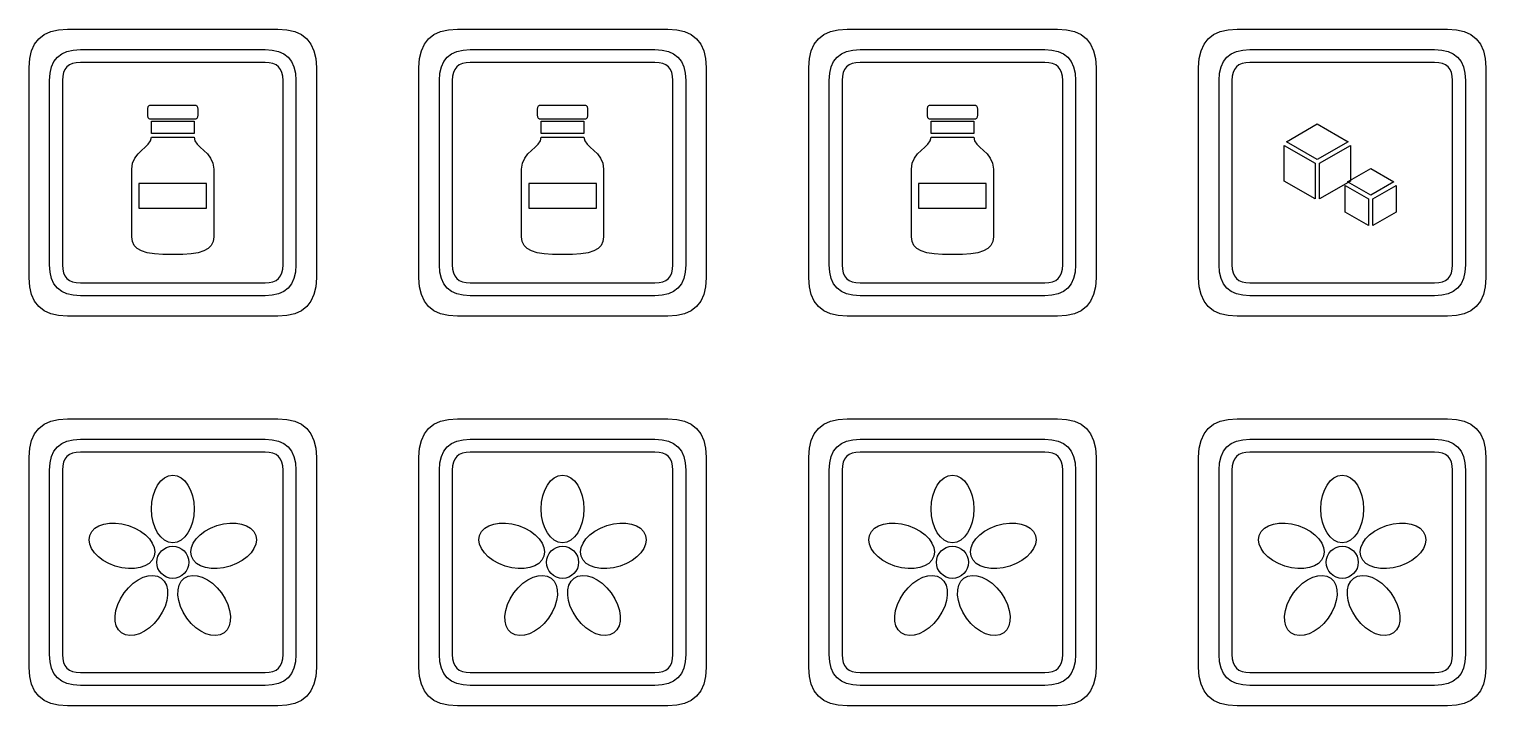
# Model space of a CAD drawing. Extents: x 4 to 289, y 4 to 30.
# Drawn here: x 80 to 136.8, y 4 to 30.4 of the extents above; entities that cross this region are included whole.
import ezdxf

# ---------------------------------------------------------------- set-up
doc = ezdxf.new("R2010")
doc.units = 0
doc.layers.add('CUT', color=1, linetype='CONTINUOUS')
doc.layers.add('RASTER', color=7, linetype='CONTINUOUS')

msp = doc.modelspace()

# ---------------------------------------------------------------- linework, layer by layer
at = {"layer": 'CUT'}
for points in [[(80, 28.9), (80.023, 29.252), (80.094, 29.556), (80.211, 29.814), (80.375, 30.025), (80.586, 30.189), (80.844, 30.306), (81.148, 30.377), (81.5, 30.4), (89.7, 30.4), (90.052, 30.377), (90.356, 30.306), (90.614, 30.189), (90.825, 30.025), (90.989, 29.814), (91.106, 29.556), (91.177, 29.252), (91.2, 28.9), (91.2, 20.7), (91.177, 20.348), (91.106, 20.044), (90.989, 19.786), (90.825, 19.575), (90.614, 19.411), (90.356, 19.294), (90.052, 19.223), (89.7, 19.2), (81.5, 19.2), (81.148, 19.223), (80.844, 19.294), (80.586, 19.411), (80.375, 19.575), (80.211, 19.786), (80.094, 20.044), (80.023, 20.348), (80, 20.7)], [(95.2, 28.9), (95.223, 29.252), (95.294, 29.556), (95.411, 29.814), (95.575, 30.025), (95.786, 30.189), (96.044, 30.306), (96.348, 30.377), (96.7, 30.4), (104.9, 30.4), (105.252, 30.377), (105.556, 30.306), (105.814, 30.189), (106.025, 30.025), (106.189, 29.814), (106.306, 29.556), (106.377, 29.252), (106.4, 28.9), (106.4, 20.7), (106.377, 20.348), (106.306, 20.044), (106.189, 19.786), (106.025, 19.575), (105.814, 19.411), (105.556, 19.294), (105.252, 19.223), (104.9, 19.2), (96.7, 19.2), (96.348, 19.223), (96.044, 19.294), (95.786, 19.411), (95.575, 19.575), (95.411, 19.786), (95.294, 20.044), (95.223, 20.348), (95.2, 20.7)], [(110.4, 28.9), (110.423, 29.252), (110.494, 29.556), (110.611, 29.814), (110.775, 30.025), (110.986, 30.189), (111.244, 30.306), (111.548, 30.377), (111.9, 30.4), (120.1, 30.4), (120.452, 30.377), (120.756, 30.306), (121.014, 30.189), (121.225, 30.025), (121.389, 29.814), (121.506, 29.556), (121.577, 29.252), (121.6, 28.9), (121.6, 20.7), (121.577, 20.348), (121.506, 20.044), (121.389, 19.786), (121.225, 19.575), (121.014, 19.411), (120.756, 19.294), (120.452, 19.223), (120.1, 19.2), (111.9, 19.2), (111.548, 19.223), (111.244, 19.294), (110.986, 19.411), (110.775, 19.575), (110.611, 19.786), (110.494, 20.044), (110.423, 20.348), (110.4, 20.7)], [(125.6, 28.9), (125.623, 29.252), (125.694, 29.556), (125.811, 29.814), (125.975, 30.025), (126.186, 30.189), (126.444, 30.306), (126.748, 30.377), (127.1, 30.4), (135.3, 30.4), (135.652, 30.377), (135.956, 30.306), (136.214, 30.189), (136.425, 30.025), (136.589, 29.814), (136.706, 29.556), (136.777, 29.252), (136.8, 28.9), (136.8, 20.7), (136.777, 20.348), (136.706, 20.044), (136.589, 19.786), (136.425, 19.575), (136.214, 19.411), (135.956, 19.294), (135.652, 19.223), (135.3, 19.2), (127.1, 19.2), (126.748, 19.223), (126.444, 19.294), (126.186, 19.411), (125.975, 19.575), (125.811, 19.786), (125.694, 20.044), (125.623, 20.348), (125.6, 20.7)], [(80, 13.7), (80.023, 14.052), (80.094, 14.356), (80.211, 14.614), (80.375, 14.825), (80.586, 14.989), (80.844, 15.106), (81.148, 15.177), (81.5, 15.2), (89.7, 15.2), (90.052, 15.177), (90.356, 15.106), (90.614, 14.989), (90.825, 14.825), (90.989, 14.614), (91.106, 14.356), (91.177, 14.052), (91.2, 13.7), (91.2, 5.5), (91.177, 5.148), (91.106, 4.844), (90.989, 4.586), (90.825, 4.375), (90.614, 4.211), (90.356, 4.094), (90.052, 4.023), (89.7, 4), (81.5, 4), (81.148, 4.023), (80.844, 4.094), (80.586, 4.211), (80.375, 4.375), (80.211, 4.586), (80.094, 4.844), (80.023, 5.148), (80, 5.5)], [(95.2, 13.7), (95.223, 14.052), (95.294, 14.356), (95.411, 14.614), (95.575, 14.825), (95.786, 14.989), (96.044, 15.106), (96.348, 15.177), (96.7, 15.2), (104.9, 15.2), (105.252, 15.177), (105.556, 15.106), (105.814, 14.989), (106.025, 14.825), (106.189, 14.614), (106.306, 14.356), (106.377, 14.052), (106.4, 13.7), (106.4, 5.5), (106.377, 5.148), (106.306, 4.844), (106.189, 4.586), (106.025, 4.375), (105.814, 4.211), (105.556, 4.094), (105.252, 4.023), (104.9, 4), (96.7, 4), (96.348, 4.023), (96.044, 4.094), (95.786, 4.211), (95.575, 4.375), (95.411, 4.586), (95.294, 4.844), (95.223, 5.148), (95.2, 5.5)], [(110.4, 13.7), (110.423, 14.052), (110.494, 14.356), (110.611, 14.614), (110.775, 14.825), (110.986, 14.989), (111.244, 15.106), (111.548, 15.177), (111.9, 15.2), (120.1, 15.2), (120.452, 15.177), (120.756, 15.106), (121.014, 14.989), (121.225, 14.825), (121.389, 14.614), (121.506, 14.356), (121.577, 14.052), (121.6, 13.7), (121.6, 5.5), (121.577, 5.148), (121.506, 4.844), (121.389, 4.586), (121.225, 4.375), (121.014, 4.211), (120.756, 4.094), (120.452, 4.023), (120.1, 4), (111.9, 4), (111.548, 4.023), (111.244, 4.094), (110.986, 4.211), (110.775, 4.375), (110.611, 4.586), (110.494, 4.844), (110.423, 5.148), (110.4, 5.5)], [(125.6, 13.7), (125.623, 14.052), (125.694, 14.356), (125.811, 14.614), (125.975, 14.825), (126.186, 14.989), (126.444, 15.106), (126.748, 15.177), (127.1, 15.2), (135.3, 15.2), (135.652, 15.177), (135.956, 15.106), (136.214, 14.989), (136.425, 14.825), (136.589, 14.614), (136.706, 14.356), (136.777, 14.052), (136.8, 13.7), (136.8, 5.5), (136.777, 5.148), (136.706, 4.844), (136.589, 4.586), (136.425, 4.375), (136.214, 4.211), (135.956, 4.094), (135.652, 4.023), (135.3, 4), (127.1, 4), (126.748, 4.023), (126.444, 4.094), (126.186, 4.211), (125.975, 4.375), (125.811, 4.586), (125.694, 4.844), (125.623, 5.148), (125.6, 5.5)]]:
    msp.add_lwpolyline(points, close=True, dxfattribs=at)
at = {"layer": 'RASTER'}
for points in [[(80.8, 28.4), (80.819, 28.681), (80.875, 28.925), (80.969, 29.131), (81.1, 29.3), (81.269, 29.431), (81.475, 29.525), (81.719, 29.581), (82, 29.6), (89.2, 29.6), (89.481, 29.581), (89.725, 29.525), (89.931, 29.431), (90.1, 29.3), (90.231, 29.131), (90.325, 28.925), (90.381, 28.681), (90.4, 28.4), (90.4, 21.2), (90.381, 20.919), (90.325, 20.675), (90.231, 20.469), (90.1, 20.3), (89.931, 20.169), (89.725, 20.075), (89.481, 20.019), (89.2, 20), (82, 20), (81.719, 20.019), (81.475, 20.075), (81.269, 20.169), (81.1, 20.3), (80.969, 20.469), (80.875, 20.675), (80.819, 20.919), (80.8, 21.2)], [(96, 28.4), (96.019, 28.681), (96.075, 28.925), (96.169, 29.131), (96.3, 29.3), (96.469, 29.431), (96.675, 29.525), (96.919, 29.581), (97.2, 29.6), (104.4, 29.6), (104.681, 29.581), (104.925, 29.525), (105.131, 29.431), (105.3, 29.3), (105.431, 29.131), (105.525, 28.925), (105.581, 28.681), (105.6, 28.4), (105.6, 21.2), (105.581, 20.919), (105.525, 20.675), (105.431, 20.469), (105.3, 20.3), (105.131, 20.169), (104.925, 20.075), (104.681, 20.019), (104.4, 20), (97.2, 20), (96.919, 20.019), (96.675, 20.075), (96.469, 20.169), (96.3, 20.3), (96.169, 20.469), (96.075, 20.675), (96.019, 20.919), (96, 21.2)], [(111.2, 28.4), (111.219, 28.681), (111.275, 28.925), (111.369, 29.131), (111.5, 29.3), (111.669, 29.431), (111.875, 29.525), (112.119, 29.581), (112.4, 29.6), (119.6, 29.6), (119.881, 29.581), (120.125, 29.525), (120.331, 29.431), (120.5, 29.3), (120.631, 29.131), (120.725, 28.925), (120.781, 28.681), (120.8, 28.4), (120.8, 21.2), (120.781, 20.919), (120.725, 20.675), (120.631, 20.469), (120.5, 20.3), (120.331, 20.169), (120.125, 20.075), (119.881, 20.019), (119.6, 20), (112.4, 20), (112.119, 20.019), (111.875, 20.075), (111.669, 20.169), (111.5, 20.3), (111.369, 20.469), (111.275, 20.675), (111.219, 20.919), (111.2, 21.2)], [(126.4, 28.4), (126.419, 28.681), (126.475, 28.925), (126.569, 29.131), (126.7, 29.3), (126.869, 29.431), (127.075, 29.525), (127.319, 29.581), (127.6, 29.6), (134.8, 29.6), (135.081, 29.581), (135.325, 29.525), (135.531, 29.431), (135.7, 29.3), (135.831, 29.131), (135.925, 28.925), (135.981, 28.681), (136, 28.4), (136, 21.2), (135.981, 20.919), (135.925, 20.675), (135.831, 20.469), (135.7, 20.3), (135.531, 20.169), (135.325, 20.075), (135.081, 20.019), (134.8, 20), (127.6, 20), (127.319, 20.019), (127.075, 20.075), (126.869, 20.169), (126.7, 20.3), (126.569, 20.469), (126.475, 20.675), (126.419, 20.919), (126.4, 21.2)], [(81.3, 28.4), (81.3, 21.2), (81.311, 21.036), (81.344, 20.894), (81.398, 20.773), (81.475, 20.675), (81.573, 20.598), (81.694, 20.544), (81.836, 20.511), (82, 20.5), (89.2, 20.5), (89.364, 20.511), (89.506, 20.544), (89.627, 20.598), (89.725, 20.675), (89.802, 20.773), (89.856, 20.894), (89.889, 21.036), (89.9, 21.2), (89.9, 28.4), (89.889, 28.564), (89.856, 28.706), (89.802, 28.827), (89.725, 28.925), (89.627, 29.002), (89.506, 29.056), (89.364, 29.089), (89.2, 29.1), (82, 29.1), (81.836, 29.089), (81.694, 29.056), (81.573, 29.002), (81.475, 28.925), (81.398, 28.827), (81.344, 28.706), (81.311, 28.564), (81.3, 28.4)], [(96.5, 28.4), (96.5, 21.2), (96.511, 21.036), (96.544, 20.894), (96.598, 20.773), (96.675, 20.675), (96.773, 20.598), (96.894, 20.544), (97.036, 20.511), (97.2, 20.5), (104.4, 20.5), (104.564, 20.511), (104.706, 20.544), (104.827, 20.598), (104.925, 20.675), (105.002, 20.773), (105.056, 20.894), (105.089, 21.036), (105.1, 21.2), (105.1, 28.4), (105.089, 28.564), (105.056, 28.706), (105.002, 28.827), (104.925, 28.925), (104.827, 29.002), (104.706, 29.056), (104.564, 29.089), (104.4, 29.1), (97.2, 29.1), (97.036, 29.089), (96.894, 29.056), (96.773, 29.002), (96.675, 28.925), (96.598, 28.827), (96.544, 28.706), (96.511, 28.564), (96.5, 28.4)], [(111.7, 28.4), (111.7, 21.2), (111.711, 21.036), (111.744, 20.894), (111.798, 20.773), (111.875, 20.675), (111.973, 20.598), (112.094, 20.544), (112.236, 20.511), (112.4, 20.5), (119.6, 20.5), (119.764, 20.511), (119.906, 20.544), (120.027, 20.598), (120.125, 20.675), (120.202, 20.773), (120.256, 20.894), (120.289, 21.036), (120.3, 21.2), (120.3, 28.4), (120.289, 28.564), (120.256, 28.706), (120.202, 28.827), (120.125, 28.925), (120.027, 29.002), (119.906, 29.056), (119.764, 29.089), (119.6, 29.1), (112.4, 29.1), (112.236, 29.089), (112.094, 29.056), (111.973, 29.002), (111.875, 28.925), (111.798, 28.827), (111.744, 28.706), (111.711, 28.564), (111.7, 28.4)], [(126.9, 28.4), (126.9, 21.2), (126.911, 21.036), (126.944, 20.894), (126.998, 20.773), (127.075, 20.675), (127.173, 20.598), (127.294, 20.544), (127.436, 20.511), (127.6, 20.5), (134.8, 20.5), (134.964, 20.511), (135.106, 20.544), (135.227, 20.598), (135.325, 20.675), (135.402, 20.773), (135.456, 20.894), (135.489, 21.036), (135.5, 21.2), (135.5, 28.4), (135.489, 28.564), (135.456, 28.706), (135.402, 28.827), (135.325, 28.925), (135.227, 29.002), (135.106, 29.056), (134.964, 29.089), (134.8, 29.1), (127.6, 29.1), (127.436, 29.089), (127.294, 29.056), (127.173, 29.002), (127.075, 28.925), (126.998, 28.827), (126.944, 28.706), (126.911, 28.564), (126.9, 28.4)], [(84.628, 27.3), (84.63, 27.332), (84.637, 27.361), (84.647, 27.384), (84.663, 27.404), (84.682, 27.419), (84.706, 27.43), (84.734, 27.437), (84.767, 27.439), (86.433, 27.439), (86.466, 27.437), (86.494, 27.43), (86.518, 27.419), (86.537, 27.404), (86.553, 27.384), (86.563, 27.361), (86.57, 27.332), (86.572, 27.3), (86.572, 27.022), (86.57, 26.99), (86.563, 26.961), (86.553, 26.937), (86.537, 26.918), (86.518, 26.903), (86.494, 26.892), (86.466, 26.885), (86.433, 26.883), (84.767, 26.883), (84.734, 26.885), (84.706, 26.892), (84.682, 26.903), (84.663, 26.918), (84.647, 26.937), (84.637, 26.961), (84.63, 26.99), (84.628, 27.022)], [(99.828, 27.3), (99.83, 27.332), (99.837, 27.361), (99.847, 27.384), (99.863, 27.404), (99.882, 27.419), (99.906, 27.43), (99.934, 27.437), (99.967, 27.439), (101.633, 27.439), (101.666, 27.437), (101.694, 27.43), (101.718, 27.419), (101.737, 27.404), (101.753, 27.384), (101.763, 27.361), (101.77, 27.332), (101.772, 27.3), (101.772, 27.022), (101.77, 26.99), (101.763, 26.961), (101.753, 26.937), (101.737, 26.918), (101.718, 26.903), (101.694, 26.892), (101.666, 26.885), (101.633, 26.883), (99.967, 26.883), (99.934, 26.885), (99.906, 26.892), (99.882, 26.903), (99.863, 26.918), (99.847, 26.937), (99.837, 26.961), (99.83, 26.99), (99.828, 27.022)], [(115.028, 27.3), (115.03, 27.332), (115.037, 27.361), (115.047, 27.384), (115.063, 27.404), (115.082, 27.419), (115.106, 27.43), (115.134, 27.437), (115.167, 27.439), (116.833, 27.439), (116.866, 27.437), (116.894, 27.43), (116.918, 27.419), (116.937, 27.404), (116.953, 27.384), (116.963, 27.361), (116.97, 27.332), (116.972, 27.3), (116.972, 27.022), (116.97, 26.99), (116.963, 26.961), (116.953, 26.937), (116.937, 26.918), (116.918, 26.903), (116.894, 26.892), (116.866, 26.885), (116.833, 26.883), (115.167, 26.883), (115.134, 26.885), (115.106, 26.892), (115.082, 26.903), (115.063, 26.918), (115.047, 26.937), (115.037, 26.961), (115.03, 26.99), (115.028, 27.022)], [(84.767, 26.814), (86.433, 26.814), (86.433, 26.328), (84.767, 26.328)], [(99.967, 26.814), (101.633, 26.814), (101.633, 26.328), (99.967, 26.328)], [(115.167, 26.814), (116.833, 26.814), (116.833, 26.328), (115.167, 26.328)], [(130.228, 26.703), (131.436, 26.008), (130.228, 25.314), (129.02, 26.008)], [(84.767, 26.189), (86.433, 26.189), (86.466, 26.044), (86.553, 25.915), (86.675, 25.793), (86.815, 25.668), (86.955, 25.53), (87.078, 25.369), (87.164, 25.175), (87.197, 24.939), (87.197, 22.3), (87.174, 22.111), (87.104, 21.957), (86.985, 21.836), (86.815, 21.745), (86.594, 21.679), (86.318, 21.636), (85.988, 21.613), (85.6, 21.606), (85.212, 21.613), (84.882, 21.636), (84.606, 21.679), (84.385, 21.745), (84.215, 21.836), (84.096, 21.957), (84.026, 22.111), (84.003, 22.3), (84.003, 24.939), (84.036, 25.175), (84.122, 25.369), (84.245, 25.53), (84.385, 25.668), (84.525, 25.793), (84.647, 25.915), (84.734, 26.044), (84.767, 26.189)], [(99.967, 26.189), (101.633, 26.189), (101.666, 26.044), (101.753, 25.915), (101.875, 25.793), (102.015, 25.668), (102.155, 25.53), (102.278, 25.369), (102.364, 25.175), (102.397, 24.939), (102.397, 22.3), (102.374, 22.111), (102.304, 21.957), (102.185, 21.836), (102.015, 21.745), (101.794, 21.679), (101.518, 21.636), (101.188, 21.613), (100.8, 21.606), (100.412, 21.613), (100.082, 21.636), (99.806, 21.679), (99.585, 21.745), (99.415, 21.836), (99.296, 21.957), (99.226, 22.111), (99.203, 22.3), (99.203, 24.939), (99.236, 25.175), (99.322, 25.369), (99.445, 25.53), (99.585, 25.668), (99.725, 25.793), (99.847, 25.915), (99.934, 26.044), (99.967, 26.189)], [(115.167, 26.189), (116.833, 26.189), (116.866, 26.044), (116.953, 25.915), (117.075, 25.793), (117.215, 25.668), (117.355, 25.53), (117.478, 25.369), (117.564, 25.175), (117.597, 24.939), (117.597, 22.3), (117.574, 22.111), (117.504, 21.957), (117.385, 21.836), (117.215, 21.745), (116.994, 21.679), (116.718, 21.636), (116.388, 21.613), (116, 21.606), (115.612, 21.613), (115.282, 21.636), (115.006, 21.679), (114.785, 21.745), (114.615, 21.836), (114.496, 21.957), (114.426, 22.111), (114.403, 22.3), (114.403, 24.939), (114.436, 25.175), (114.522, 25.369), (114.645, 25.53), (114.785, 25.668), (114.925, 25.793), (115.047, 25.915), (115.134, 26.044), (115.167, 26.189)], [(128.935, 25.862), (130.143, 25.168), (130.143, 23.779), (128.935, 24.474)], [(130.312, 25.168), (131.521, 25.862), (131.521, 24.474), (130.312, 23.779)], [(132.311, 24.967), (133.217, 24.446), (132.311, 23.925), (131.405, 24.446)], [(84.281, 24.383), (84.281, 23.411), (86.919, 23.411), (86.919, 24.383), (84.281, 24.383)], [(99.481, 24.383), (99.481, 23.411), (102.119, 23.411), (102.119, 24.383), (99.481, 24.383)], [(114.681, 24.383), (114.681, 23.411), (117.319, 23.411), (117.319, 24.383), (114.681, 24.383)], [(131.32, 24.3), (132.226, 23.779), (132.226, 22.738), (131.32, 23.258)], [(132.396, 23.779), (133.302, 24.3), (133.302, 23.258), (132.396, 22.738)], [(80.8, 13.2), (80.819, 13.481), (80.875, 13.725), (80.969, 13.931), (81.1, 14.1), (81.269, 14.231), (81.475, 14.325), (81.719, 14.381), (82, 14.4), (89.2, 14.4), (89.481, 14.381), (89.725, 14.325), (89.931, 14.231), (90.1, 14.1), (90.231, 13.931), (90.325, 13.725), (90.381, 13.481), (90.4, 13.2), (90.4, 6), (90.381, 5.719), (90.325, 5.475), (90.231, 5.269), (90.1, 5.1), (89.931, 4.969), (89.725, 4.875), (89.481, 4.819), (89.2, 4.8), (82, 4.8), (81.719, 4.819), (81.475, 4.875), (81.269, 4.969), (81.1, 5.1), (80.969, 5.269), (80.875, 5.475), (80.819, 5.719), (80.8, 6)], [(96, 13.2), (96.019, 13.481), (96.075, 13.725), (96.169, 13.931), (96.3, 14.1), (96.469, 14.231), (96.675, 14.325), (96.919, 14.381), (97.2, 14.4), (104.4, 14.4), (104.681, 14.381), (104.925, 14.325), (105.131, 14.231), (105.3, 14.1), (105.431, 13.931), (105.525, 13.725), (105.581, 13.481), (105.6, 13.2), (105.6, 6), (105.581, 5.719), (105.525, 5.475), (105.431, 5.269), (105.3, 5.1), (105.131, 4.969), (104.925, 4.875), (104.681, 4.819), (104.4, 4.8), (97.2, 4.8), (96.919, 4.819), (96.675, 4.875), (96.469, 4.969), (96.3, 5.1), (96.169, 5.269), (96.075, 5.475), (96.019, 5.719), (96, 6)], [(111.2, 13.2), (111.219, 13.481), (111.275, 13.725), (111.369, 13.931), (111.5, 14.1), (111.669, 14.231), (111.875, 14.325), (112.119, 14.381), (112.4, 14.4), (119.6, 14.4), (119.881, 14.381), (120.125, 14.325), (120.331, 14.231), (120.5, 14.1), (120.631, 13.931), (120.725, 13.725), (120.781, 13.481), (120.8, 13.2), (120.8, 6), (120.781, 5.719), (120.725, 5.475), (120.631, 5.269), (120.5, 5.1), (120.331, 4.969), (120.125, 4.875), (119.881, 4.819), (119.6, 4.8), (112.4, 4.8), (112.119, 4.819), (111.875, 4.875), (111.669, 4.969), (111.5, 5.1), (111.369, 5.269), (111.275, 5.475), (111.219, 5.719), (111.2, 6)], [(126.4, 13.2), (126.419, 13.481), (126.475, 13.725), (126.569, 13.931), (126.7, 14.1), (126.869, 14.231), (127.075, 14.325), (127.319, 14.381), (127.6, 14.4), (134.8, 14.4), (135.081, 14.381), (135.325, 14.325), (135.531, 14.231), (135.7, 14.1), (135.831, 13.931), (135.925, 13.725), (135.981, 13.481), (136, 13.2), (136, 6), (135.981, 5.719), (135.925, 5.475), (135.831, 5.269), (135.7, 5.1), (135.531, 4.969), (135.325, 4.875), (135.081, 4.819), (134.8, 4.8), (127.6, 4.8), (127.319, 4.819), (127.075, 4.875), (126.869, 4.969), (126.7, 5.1), (126.569, 5.269), (126.475, 5.475), (126.419, 5.719), (126.4, 6)], [(81.3, 13.2), (81.3, 6), (81.311, 5.836), (81.344, 5.694), (81.398, 5.573), (81.475, 5.475), (81.573, 5.398), (81.694, 5.344), (81.836, 5.311), (82, 5.3), (89.2, 5.3), (89.364, 5.311), (89.506, 5.344), (89.627, 5.398), (89.725, 5.475), (89.802, 5.573), (89.856, 5.694), (89.889, 5.836), (89.9, 6), (89.9, 13.2), (89.889, 13.364), (89.856, 13.506), (89.802, 13.627), (89.725, 13.725), (89.627, 13.802), (89.506, 13.856), (89.364, 13.889), (89.2, 13.9), (82, 13.9), (81.836, 13.889), (81.694, 13.856), (81.573, 13.802), (81.475, 13.725), (81.398, 13.627), (81.344, 13.506), (81.311, 13.364), (81.3, 13.2)], [(96.5, 13.2), (96.5, 6), (96.511, 5.836), (96.544, 5.694), (96.598, 5.573), (96.675, 5.475), (96.773, 5.398), (96.894, 5.344), (97.036, 5.311), (97.2, 5.3), (104.4, 5.3), (104.564, 5.311), (104.706, 5.344), (104.827, 5.398), (104.925, 5.475), (105.002, 5.573), (105.056, 5.694), (105.089, 5.836), (105.1, 6), (105.1, 13.2), (105.089, 13.364), (105.056, 13.506), (105.002, 13.627), (104.925, 13.725), (104.827, 13.802), (104.706, 13.856), (104.564, 13.889), (104.4, 13.9), (97.2, 13.9), (97.036, 13.889), (96.894, 13.856), (96.773, 13.802), (96.675, 13.725), (96.598, 13.627), (96.544, 13.506), (96.511, 13.364), (96.5, 13.2)], [(111.7, 13.2), (111.7, 6), (111.711, 5.836), (111.744, 5.694), (111.798, 5.573), (111.875, 5.475), (111.973, 5.398), (112.094, 5.344), (112.236, 5.311), (112.4, 5.3), (119.6, 5.3), (119.764, 5.311), (119.906, 5.344), (120.027, 5.398), (120.125, 5.475), (120.202, 5.573), (120.256, 5.694), (120.289, 5.836), (120.3, 6), (120.3, 13.2), (120.289, 13.364), (120.256, 13.506), (120.202, 13.627), (120.125, 13.725), (120.027, 13.802), (119.906, 13.856), (119.764, 13.889), (119.6, 13.9), (112.4, 13.9), (112.236, 13.889), (112.094, 13.856), (111.973, 13.802), (111.875, 13.725), (111.798, 13.627), (111.744, 13.506), (111.711, 13.364), (111.7, 13.2)], [(126.9, 13.2), (126.9, 6), (126.911, 5.836), (126.944, 5.694), (126.998, 5.573), (127.075, 5.475), (127.173, 5.398), (127.294, 5.344), (127.436, 5.311), (127.6, 5.3), (134.8, 5.3), (134.964, 5.311), (135.106, 5.344), (135.227, 5.398), (135.325, 5.475), (135.402, 5.573), (135.456, 5.694), (135.489, 5.836), (135.5, 6), (135.5, 13.2), (135.489, 13.364), (135.456, 13.506), (135.402, 13.627), (135.325, 13.725), (135.227, 13.802), (135.106, 13.856), (134.964, 13.889), (134.8, 13.9), (127.6, 13.9), (127.436, 13.889), (127.294, 13.856), (127.173, 13.802), (127.075, 13.725), (126.998, 13.627), (126.944, 13.506), (126.911, 13.364), (126.9, 13.2)], [(86.433, 11.683), (86.416, 11.417), (86.368, 11.17), (86.291, 10.946), (86.189, 10.75), (86.066, 10.589), (85.924, 10.468), (85.768, 10.391), (85.6, 10.364), (85.432, 10.391), (85.276, 10.468), (85.134, 10.589), (85.011, 10.75), (84.909, 10.946), (84.832, 11.17), (84.784, 11.417), (84.767, 11.683), (84.784, 11.949), (84.832, 12.197), (84.909, 12.421), (85.011, 12.616), (85.134, 12.777), (85.276, 12.899), (85.432, 12.976), (85.6, 13.003), (85.768, 12.976), (85.924, 12.899), (86.066, 12.777), (86.189, 12.616), (86.291, 12.421), (86.368, 12.197), (86.416, 11.949), (86.433, 11.683)], [(101.633, 11.683), (101.616, 11.417), (101.568, 11.17), (101.491, 10.946), (101.389, 10.75), (101.266, 10.589), (101.124, 10.468), (100.968, 10.391), (100.8, 10.364), (100.632, 10.391), (100.476, 10.468), (100.334, 10.589), (100.211, 10.75), (100.109, 10.946), (100.032, 11.17), (99.984, 11.417), (99.967, 11.683), (99.984, 11.949), (100.032, 12.197), (100.109, 12.421), (100.211, 12.616), (100.334, 12.777), (100.476, 12.899), (100.632, 12.976), (100.8, 13.003), (100.968, 12.976), (101.124, 12.899), (101.266, 12.777), (101.389, 12.616), (101.491, 12.421), (101.568, 12.197), (101.616, 11.949), (101.633, 11.683)], [(116.833, 11.683), (116.816, 11.417), (116.768, 11.17), (116.691, 10.946), (116.589, 10.75), (116.466, 10.589), (116.324, 10.468), (116.168, 10.391), (116, 10.364), (115.832, 10.391), (115.676, 10.468), (115.534, 10.589), (115.411, 10.75), (115.309, 10.946), (115.232, 11.17), (115.184, 11.417), (115.167, 11.683), (115.184, 11.949), (115.232, 12.197), (115.309, 12.421), (115.411, 12.616), (115.534, 12.777), (115.676, 12.899), (115.832, 12.976), (116, 13.003), (116.168, 12.976), (116.324, 12.899), (116.466, 12.777), (116.589, 12.616), (116.691, 12.421), (116.768, 12.197), (116.816, 11.949), (116.833, 11.683)], [(132.033, 11.683), (132.016, 11.417), (131.968, 11.17), (131.891, 10.946), (131.789, 10.75), (131.666, 10.589), (131.524, 10.468), (131.368, 10.391), (131.2, 10.364), (131.032, 10.391), (130.876, 10.468), (130.734, 10.589), (130.611, 10.75), (130.509, 10.946), (130.432, 11.17), (130.384, 11.417), (130.367, 11.683), (130.384, 11.949), (130.432, 12.197), (130.509, 12.421), (130.611, 12.616), (130.734, 12.777), (130.876, 12.899), (131.032, 12.976), (131.2, 13.003), (131.368, 12.976), (131.524, 12.899), (131.666, 12.777), (131.789, 12.616), (131.891, 12.421), (131.968, 12.197), (132.016, 11.949), (132.033, 11.683)], [(83.876, 11.036), (84.124, 10.938), (84.344, 10.815), (84.534, 10.673), (84.688, 10.516), (84.803, 10.349), (84.875, 10.177), (84.9, 10.004), (84.874, 9.836), (84.796, 9.685), (84.675, 9.56), (84.515, 9.463), (84.324, 9.395), (84.107, 9.359), (83.87, 9.355), (83.619, 9.385), (83.361, 9.451), (83.114, 9.55), (82.893, 9.672), (82.704, 9.815), (82.549, 9.972), (82.434, 10.139), (82.362, 10.311), (82.338, 10.483), (82.364, 10.651), (82.441, 10.803), (82.563, 10.928), (82.722, 11.025), (82.914, 11.092), (83.131, 11.129), (83.368, 11.133), (83.618, 11.102), (83.876, 11.036)], [(87.839, 9.451), (87.581, 9.385), (87.33, 9.355), (87.093, 9.359), (86.876, 9.395), (86.685, 9.463), (86.525, 9.56), (86.404, 9.685), (86.326, 9.836), (86.3, 10.004), (86.325, 10.177), (86.397, 10.349), (86.512, 10.516), (86.666, 10.673), (86.856, 10.815), (87.076, 10.938), (87.324, 11.036), (87.582, 11.102), (87.832, 11.133), (88.069, 11.129), (88.286, 11.092), (88.478, 11.025), (88.637, 10.928), (88.759, 10.803), (88.836, 10.651), (88.862, 10.483), (88.838, 10.311), (88.766, 10.139), (88.651, 9.972), (88.496, 9.815), (88.307, 9.672), (88.086, 9.55), (87.839, 9.451)], [(99.076, 11.036), (99.324, 10.938), (99.544, 10.815), (99.734, 10.673), (99.888, 10.516), (100.003, 10.349), (100.075, 10.177), (100.1, 10.004), (100.074, 9.836), (99.996, 9.685), (99.875, 9.56), (99.715, 9.463), (99.524, 9.395), (99.307, 9.359), (99.07, 9.355), (98.819, 9.385), (98.561, 9.451), (98.314, 9.55), (98.093, 9.672), (97.904, 9.815), (97.749, 9.972), (97.634, 10.139), (97.562, 10.311), (97.538, 10.483), (97.564, 10.651), (97.641, 10.803), (97.763, 10.928), (97.922, 11.025), (98.114, 11.092), (98.331, 11.129), (98.568, 11.133), (98.818, 11.102), (99.076, 11.036)], [(103.039, 9.451), (102.781, 9.385), (102.53, 9.355), (102.293, 9.359), (102.076, 9.395), (101.885, 9.463), (101.725, 9.56), (101.604, 9.685), (101.526, 9.836), (101.5, 10.004), (101.525, 10.177), (101.597, 10.349), (101.712, 10.516), (101.866, 10.673), (102.056, 10.815), (102.276, 10.938), (102.524, 11.036), (102.782, 11.102), (103.032, 11.133), (103.269, 11.129), (103.486, 11.092), (103.678, 11.025), (103.837, 10.928), (103.959, 10.803), (104.036, 10.651), (104.062, 10.483), (104.038, 10.311), (103.966, 10.139), (103.851, 9.972), (103.696, 9.815), (103.507, 9.672), (103.286, 9.55), (103.039, 9.451)], [(114.276, 11.036), (114.524, 10.938), (114.744, 10.815), (114.934, 10.673), (115.088, 10.516), (115.203, 10.349), (115.275, 10.177), (115.3, 10.004), (115.274, 9.836), (115.196, 9.685), (115.075, 9.56), (114.915, 9.463), (114.724, 9.395), (114.507, 9.359), (114.27, 9.355), (114.019, 9.385), (113.761, 9.451), (113.514, 9.55), (113.293, 9.672), (113.104, 9.815), (112.949, 9.972), (112.834, 10.139), (112.762, 10.311), (112.738, 10.483), (112.764, 10.651), (112.841, 10.803), (112.963, 10.928), (113.122, 11.025), (113.314, 11.092), (113.531, 11.129), (113.768, 11.133), (114.018, 11.102), (114.276, 11.036)], [(118.239, 9.451), (117.981, 9.385), (117.73, 9.355), (117.493, 9.359), (117.276, 9.395), (117.085, 9.463), (116.925, 9.56), (116.804, 9.685), (116.726, 9.836), (116.7, 10.004), (116.725, 10.177), (116.797, 10.349), (116.912, 10.516), (117.066, 10.673), (117.256, 10.815), (117.476, 10.938), (117.724, 11.036), (117.982, 11.102), (118.232, 11.133), (118.469, 11.129), (118.686, 11.092), (118.878, 11.025), (119.037, 10.928), (119.159, 10.803), (119.236, 10.651), (119.262, 10.483), (119.238, 10.311), (119.166, 10.139), (119.051, 9.972), (118.896, 9.815), (118.707, 9.672), (118.486, 9.55), (118.239, 9.451)], [(129.476, 11.036), (129.724, 10.938), (129.944, 10.815), (130.134, 10.673), (130.288, 10.516), (130.403, 10.349), (130.475, 10.177), (130.5, 10.004), (130.474, 9.836), (130.396, 9.685), (130.275, 9.56), (130.115, 9.463), (129.924, 9.395), (129.707, 9.359), (129.47, 9.355), (129.219, 9.385), (128.961, 9.451), (128.714, 9.55), (128.493, 9.672), (128.304, 9.815), (128.149, 9.972), (128.034, 10.139), (127.962, 10.311), (127.938, 10.483), (127.964, 10.651), (128.041, 10.803), (128.163, 10.928), (128.322, 11.025), (128.514, 11.092), (128.731, 11.129), (128.968, 11.133), (129.218, 11.102), (129.476, 11.036)], [(133.439, 9.451), (133.181, 9.385), (132.93, 9.355), (132.693, 9.359), (132.476, 9.395), (132.285, 9.463), (132.125, 9.56), (132.004, 9.685), (131.926, 9.836), (131.9, 10.004), (131.925, 10.177), (131.997, 10.349), (132.112, 10.516), (132.266, 10.673), (132.456, 10.815), (132.676, 10.938), (132.924, 11.036), (133.182, 11.102), (133.432, 11.133), (133.669, 11.129), (133.886, 11.092), (134.078, 11.025), (134.237, 10.928), (134.359, 10.803), (134.436, 10.651), (134.462, 10.483), (134.438, 10.311), (134.366, 10.139), (134.251, 9.972), (134.096, 9.815), (133.907, 9.672), (133.686, 9.55), (133.439, 9.451)], [(83.701, 8.404), (83.871, 8.61), (84.056, 8.781), (84.25, 8.918), (84.447, 9.016), (84.642, 9.074), (84.828, 9.089), (84.999, 9.059), (85.151, 8.982), (85.271, 8.862), (85.352, 8.708), (85.395, 8.526), (85.401, 8.323), (85.368, 8.105), (85.299, 7.879), (85.192, 7.65), (85.05, 7.425), (84.88, 7.22), (84.695, 7.048), (84.501, 6.912), (84.304, 6.814), (84.109, 6.756), (83.923, 6.741), (83.752, 6.77), (83.6, 6.847), (83.48, 6.968), (83.399, 7.122), (83.356, 7.303), (83.35, 7.506), (83.383, 7.724), (83.453, 7.95), (83.559, 8.179), (83.701, 8.404)], [(86.15, 7.425), (86.008, 7.65), (85.901, 7.879), (85.832, 8.105), (85.799, 8.323), (85.805, 8.526), (85.848, 8.708), (85.929, 8.862), (86.049, 8.982), (86.201, 9.059), (86.372, 9.089), (86.558, 9.074), (86.753, 9.016), (86.95, 8.918), (87.144, 8.781), (87.329, 8.61), (87.499, 8.404), (87.641, 8.179), (87.747, 7.95), (87.817, 7.724), (87.85, 7.506), (87.844, 7.303), (87.801, 7.122), (87.72, 6.968), (87.6, 6.847), (87.448, 6.77), (87.277, 6.741), (87.091, 6.756), (86.896, 6.814), (86.699, 6.912), (86.505, 7.048), (86.32, 7.22), (86.15, 7.425)], [(98.901, 8.404), (99.071, 8.61), (99.256, 8.781), (99.45, 8.918), (99.647, 9.016), (99.842, 9.074), (100.028, 9.089), (100.199, 9.059), (100.351, 8.982), (100.471, 8.862), (100.552, 8.708), (100.595, 8.526), (100.601, 8.323), (100.568, 8.105), (100.499, 7.879), (100.392, 7.65), (100.25, 7.425), (100.08, 7.22), (99.895, 7.048), (99.701, 6.912), (99.504, 6.814), (99.309, 6.756), (99.123, 6.741), (98.952, 6.77), (98.8, 6.847), (98.68, 6.968), (98.599, 7.122), (98.556, 7.303), (98.55, 7.506), (98.583, 7.724), (98.653, 7.95), (98.759, 8.179), (98.901, 8.404)], [(101.35, 7.425), (101.208, 7.65), (101.101, 7.879), (101.032, 8.105), (100.999, 8.323), (101.005, 8.526), (101.048, 8.708), (101.129, 8.862), (101.249, 8.982), (101.401, 9.059), (101.572, 9.089), (101.758, 9.074), (101.953, 9.016), (102.15, 8.918), (102.344, 8.781), (102.529, 8.61), (102.699, 8.404), (102.841, 8.179), (102.947, 7.95), (103.017, 7.724), (103.05, 7.506), (103.044, 7.303), (103.001, 7.122), (102.92, 6.968), (102.8, 6.847), (102.648, 6.77), (102.477, 6.741), (102.291, 6.756), (102.096, 6.814), (101.899, 6.912), (101.705, 7.048), (101.52, 7.22), (101.35, 7.425)], [(114.101, 8.404), (114.271, 8.61), (114.456, 8.781), (114.65, 8.918), (114.847, 9.016), (115.042, 9.074), (115.228, 9.089), (115.399, 9.059), (115.551, 8.982), (115.671, 8.862), (115.752, 8.708), (115.795, 8.526), (115.801, 8.323), (115.768, 8.105), (115.699, 7.879), (115.592, 7.65), (115.45, 7.425), (115.28, 7.22), (115.095, 7.048), (114.901, 6.912), (114.704, 6.814), (114.509, 6.756), (114.323, 6.741), (114.152, 6.77), (114, 6.847), (113.88, 6.968), (113.799, 7.122), (113.756, 7.303), (113.75, 7.506), (113.783, 7.724), (113.853, 7.95), (113.959, 8.179), (114.101, 8.404)], [(116.55, 7.425), (116.408, 7.65), (116.301, 7.879), (116.232, 8.105), (116.199, 8.323), (116.205, 8.526), (116.248, 8.708), (116.329, 8.862), (116.449, 8.982), (116.601, 9.059), (116.772, 9.089), (116.958, 9.074), (117.153, 9.016), (117.35, 8.918), (117.544, 8.781), (117.729, 8.61), (117.899, 8.404), (118.041, 8.179), (118.147, 7.95), (118.217, 7.724), (118.25, 7.506), (118.244, 7.303), (118.201, 7.122), (118.12, 6.968), (118, 6.847), (117.848, 6.77), (117.677, 6.741), (117.491, 6.756), (117.296, 6.814), (117.099, 6.912), (116.905, 7.048), (116.72, 7.22), (116.55, 7.425)], [(129.301, 8.404), (129.471, 8.61), (129.656, 8.781), (129.85, 8.918), (130.047, 9.016), (130.242, 9.074), (130.428, 9.089), (130.599, 9.059), (130.751, 8.982), (130.871, 8.862), (130.952, 8.708), (130.995, 8.526), (131.001, 8.323), (130.968, 8.105), (130.899, 7.879), (130.792, 7.65), (130.65, 7.425), (130.48, 7.22), (130.295, 7.048), (130.101, 6.912), (129.904, 6.814), (129.709, 6.756), (129.523, 6.741), (129.352, 6.77), (129.2, 6.847), (129.08, 6.968), (128.999, 7.122), (128.956, 7.303), (128.95, 7.506), (128.983, 7.724), (129.053, 7.95), (129.159, 8.179), (129.301, 8.404)], [(131.75, 7.425), (131.608, 7.65), (131.501, 7.879), (131.432, 8.105), (131.399, 8.323), (131.405, 8.526), (131.448, 8.708), (131.529, 8.862), (131.649, 8.982), (131.801, 9.059), (131.972, 9.089), (132.158, 9.074), (132.353, 9.016), (132.55, 8.918), (132.744, 8.781), (132.929, 8.61), (133.099, 8.404), (133.241, 8.179), (133.347, 7.95), (133.417, 7.724), (133.45, 7.506), (133.444, 7.303), (133.401, 7.122), (133.32, 6.968), (133.2, 6.847), (133.048, 6.77), (132.877, 6.741), (132.691, 6.756), (132.496, 6.814), (132.299, 6.912), (132.105, 7.048), (131.92, 7.22), (131.75, 7.425)]]:
    msp.add_lwpolyline(points, close=True, dxfattribs=at)
for centre in [(85.6, 9.6), (100.8, 9.6), (116, 9.6), (131.2, 9.6)]:
    msp.add_circle(centre, 0.625, dxfattribs=at)

doc.saveas('drawing.dxf')
